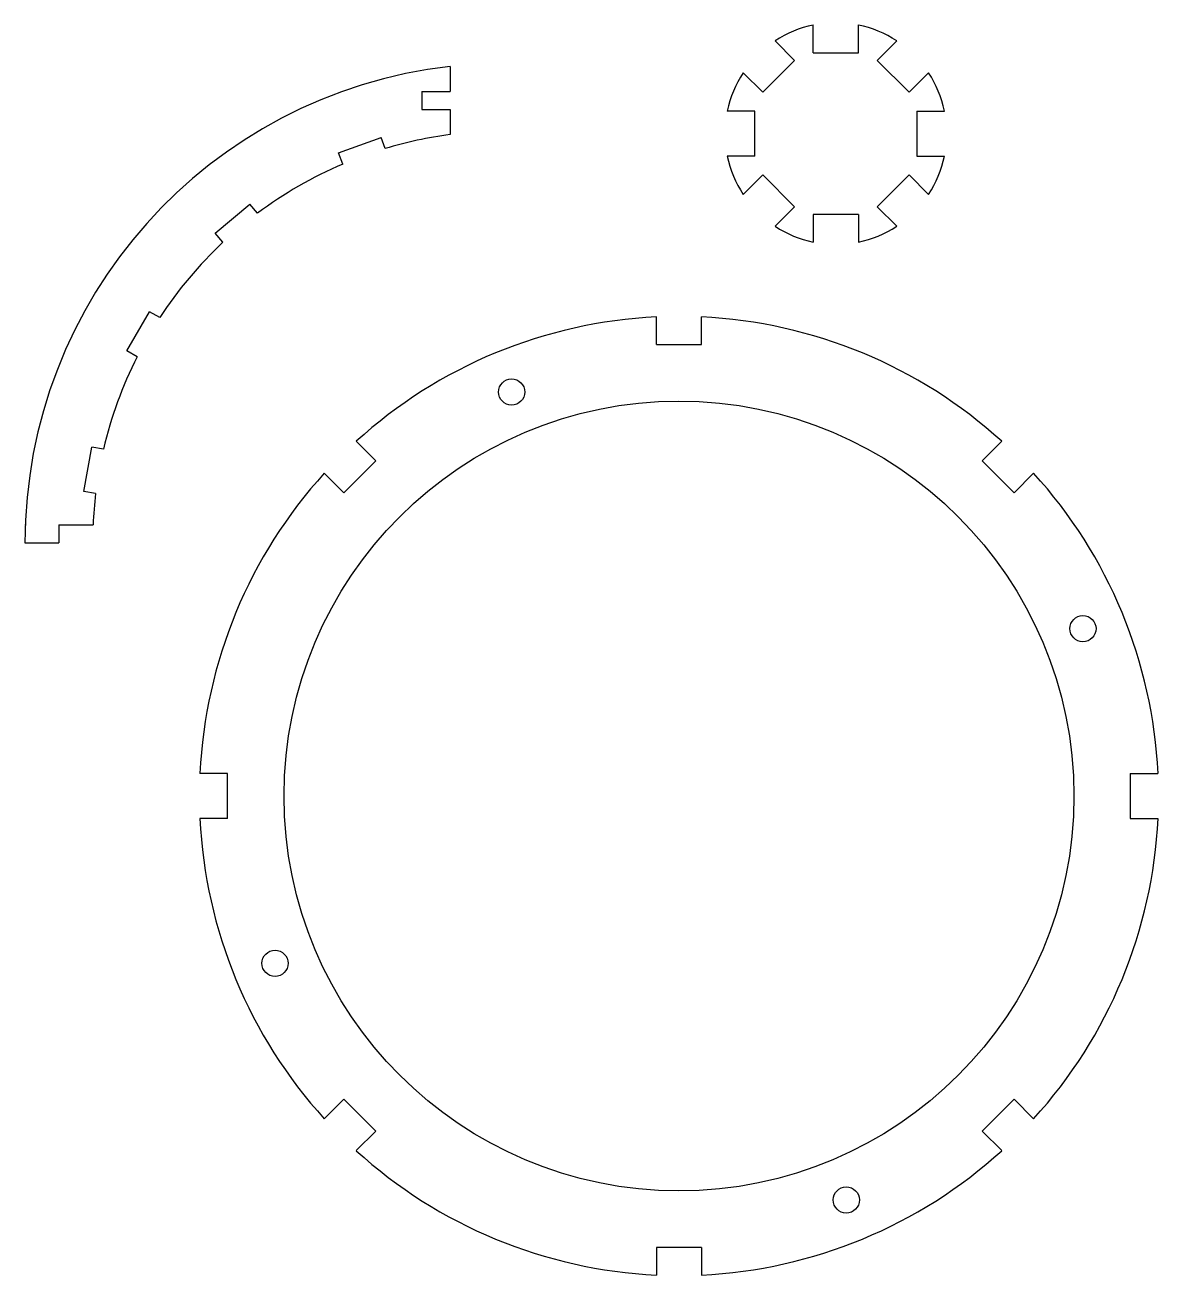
# Model space of a CAD drawing. Header units: inches. Extents: x 1.27 to 6.29, y 1.24 to 6.78.
import ezdxf

# ---------------------------------------------------------------- set-up
doc = ezdxf.new("R2010")
doc.units = ezdxf.units.IN
doc.header["$MEASUREMENT"] = 0

msp = doc.modelspace()

# ---------------------------------------------------------------- linework, layer by layer
for p, q in [((4.7589, 6.6572), (4.7589, 6.7799)), ((4.9589, 6.6572), (4.9589, 6.7799)), ((4.6762, 6.6229), (4.5894, 6.7096)), ((5.0417, 6.6229), (5.1284, 6.7096)), ((4.7589, 6.6572), (4.9589, 6.6572)), ((3.1494, 6.5966), (3.1494, 6.4848)), ((4.5347, 6.4815), (4.6762, 6.6229)), ((5.0417, 6.6229), (5.1831, 6.4815)), ((4.5347, 6.4815), (4.448, 6.5682)), ((5.1831, 6.4815), (5.2699, 6.5682)), ((3.0244, 6.4848), (3.0244, 6.4061)), ((3.0244, 6.4848), (3.1494, 6.4848)), ((3.0244, 6.4061), (3.1494, 6.4061)), ((3.1494, 6.4061), (3.1494, 6.2944)), ((4.5004, 6.3987), (4.3778, 6.3987)), ((4.5004, 6.1987), (4.5004, 6.3987)), ((5.2174, 6.3987), (5.3401, 6.3987)), ((5.2174, 6.3987), (5.2174, 6.1987)), ((2.6556, 6.2131), (2.8435, 6.2815)), ((2.8616, 6.232), (2.8435, 6.2815)), ((2.6736, 6.1636), (2.6556, 6.2131)), ((4.5004, 6.1987), (4.3778, 6.1987)), ((5.2174, 6.1987), (5.3401, 6.1987)), ((4.5347, 6.1159), (4.448, 6.0292)), ((4.6762, 5.9745), (4.5347, 6.1159)), ((5.1831, 6.1159), (5.0417, 5.9745)), ((5.1831, 6.1159), (5.2699, 6.0292)), ((2.109, 5.8574), (2.2622, 5.986)), ((2.2961, 5.9456), (2.2622, 5.986)), ((4.6762, 5.9745), (4.5894, 5.8878)), ((4.7589, 5.9402), (4.7589, 5.8176)), ((4.9589, 5.9402), (4.7589, 5.9402)), ((4.9589, 5.9402), (4.9589, 5.8176)), ((5.0417, 5.9745), (5.1284, 5.8878)), ((2.1429, 5.817), (2.109, 5.8574)), ((1.7171, 5.3363), (1.8171, 5.5095)), ((1.8627, 5.4831), (1.8171, 5.5095)), ((4.0637, 5.3634), (4.0637, 5.4861)), ((4.2637, 5.3634), (4.2637, 5.4861)), ((1.7627, 5.3099), (1.7171, 5.3363)), ((4.0637, 5.3634), (4.2637, 5.3634)), ((2.8202, 4.8484), (2.7334, 4.9351)), ((5.5072, 4.8484), (5.5939, 4.9351)), ((1.527, 4.7125), (1.5617, 4.9095)), ((1.6136, 4.9003), (1.5617, 4.9095)), ((2.6787, 4.707), (2.8202, 4.8484)), ((5.5072, 4.8484), (5.6486, 4.707)), ((2.6787, 4.707), (2.592, 4.7937)), ((5.6486, 4.707), (5.7353, 4.7937)), ((1.5789, 4.7033), (1.527, 4.7125)), ((1.2658, 4.5654), (1.2674, 4.5654)), ((1.4158, 4.5654), (1.5676, 4.5654)), ((1.4158, 4.5654), (1.4158, 4.4854)), ((1.2658, 4.4854), (1.4158, 4.4854)), ((2.1637, 3.4634), (2.041, 3.4634)), ((2.1637, 3.2634), (2.1637, 3.4634)), ((6.1637, 3.4634), (6.2863, 3.4634)), ((6.1637, 3.4634), (6.1637, 3.2634)), ((2.1637, 3.2634), (2.041, 3.2634)), ((6.1637, 3.2634), (6.2863, 3.2634)), ((2.6787, 2.0199), (2.592, 1.9332)), ((2.8202, 1.8785), (2.6787, 2.0199)), ((5.6486, 2.0199), (5.5072, 1.8785)), ((5.6486, 2.0199), (5.7353, 1.9332)), ((2.8202, 1.8785), (2.7334, 1.7918)), ((5.5072, 1.8785), (5.5939, 1.7918)), ((4.0637, 1.3634), (4.0637, 1.2408)), ((4.2637, 1.3634), (4.0637, 1.3634)), ((4.2637, 1.3634), (4.2637, 1.2408))]:
    msp.add_line(p, q)
for centre, radius in [((3.4222, 5.1535), 0.058), ((4.1637, 3.3634), 1.75), ((5.9537, 4.1049), 0.058), ((2.3737, 2.622), 0.058), ((4.9051, 1.5734), 0.058)]:
    msp.add_circle(centre, radius)
for centre, radius, start, end in [((4.8589, 6.2987), 0.4914, 101.7412, 123.2588), ((4.8589, 6.2987), 0.4914, 56.7412, 78.2588), ((3.3908, 4.4854), 2.125, 96.5235, 180), ((4.8589, 6.2987), 0.4914, 146.7412, 168.2588), ((4.8589, 6.2987), 0.4914, 11.7412, 33.2588), ((3.3908, 4.4854), 1.825, 97.6017, 106.8589), ((3.3908, 4.4854), 1.825, 113.1411, 126.8589), ((4.8589, 6.2987), 0.4914, 191.7412, 213.2588), ((4.8589, 6.2987), 0.4914, 326.7412, 348.2588), ((4.8589, 6.2987), 0.4914, 236.7412, 258.2588), ((4.8589, 6.2987), 0.4914, 281.7412, 303.2588), ((3.3908, 4.4854), 1.825, 133.1411, 146.8589), ((4.1637, 3.3634), 2.125, 92.6973, 132.3027), ((4.1637, 3.3634), 2.125, 47.6973, 87.3027), ((3.3908, 4.4854), 1.825, 153.1411, 166.8589), ((4.1637, 3.3634), 2.125, 137.6973, 177.3027), ((4.1637, 3.3634), 2.125, 2.6973, 42.3027), ((3.3908, 4.4854), 1.825, 173.1411, 177.4876), ((4.1637, 3.3634), 2.125, 182.6973, 222.3027), ((4.1637, 3.3634), 2.125, 317.6973, 357.3027), ((4.1637, 3.3634), 2.125, 227.6973, 267.3027), ((4.1637, 3.3634), 2.125, 272.6973, 312.3027)]:
    msp.add_arc(centre, radius, start, end)

doc.saveas('drawing.dxf')
